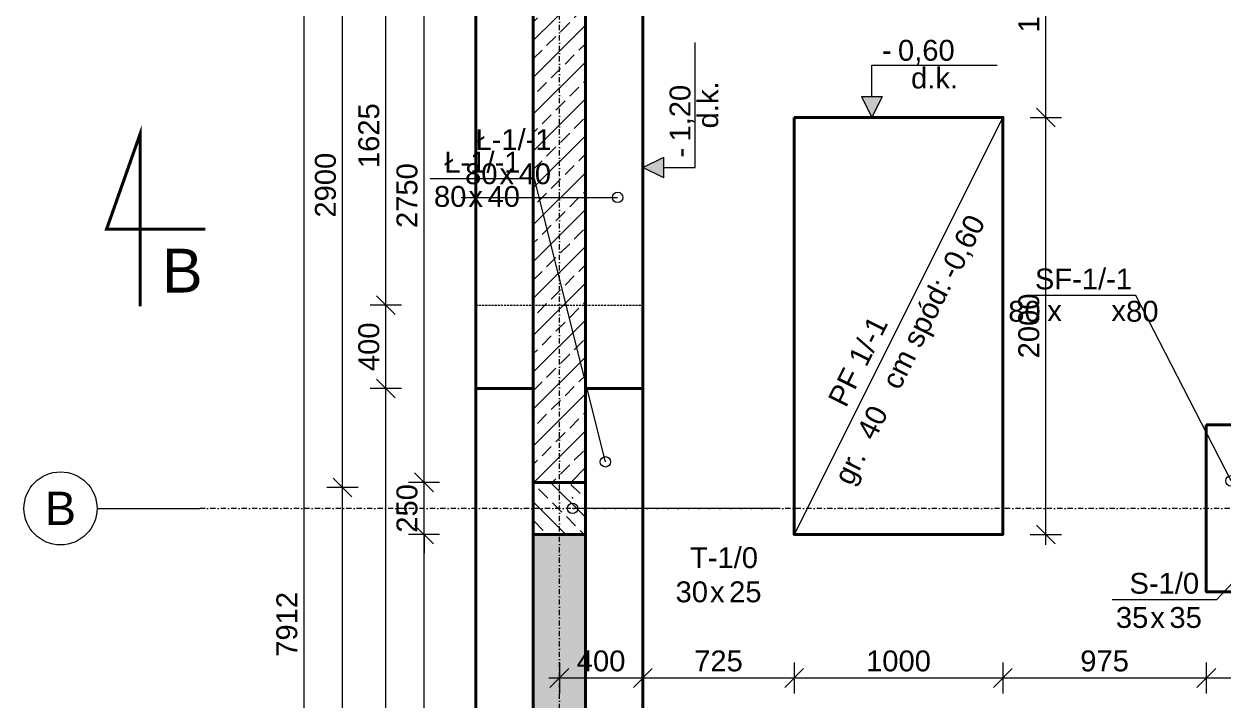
# Model space of a CAD drawing. Header units: millimetres. Extents: x 647 to 146539, y -131215 to 59.
# Drawn here: x 8442 to 14187, y -19360 to -16118 of the extents above; entities that cross this region are included whole.
import ezdxf
from ezdxf.enums import TextEntityAlignment as Align

# ---------------------------------------------------------------- set-up
doc = ezdxf.new("R2010")
doc.units = ezdxf.units.MM
doc.linetypes.add('DASHDOT', pattern=[1, 0.5, -0.25, 0, -0.25])
doc.linetypes.add('DASHED', pattern=[0.75, 0.5, -0.25])
doc.layers.get('Defpoints').update_dxf_attribs({"color": 2, "lineweight": 50})
for name, color, linetype, lineweight in [('G-Bloki', 221, 'Continuous', 5), ('G-Cienka', 4, 'Continuous', 9), ('G-Elementy konstrukcyjne', 1, 'Continuous', 40), ('G-Kreskowanie', 9, 'Continuous', 5), ('G-Opisy', 2, 'Continuous', 18), ('G-Osie', 6, 'DASHDOT', 9), ('G-Przerywana', 8, 'DASHED', 15), ('G-Wymiary', 4, 'Continuous', 9)]:
    doc.layers.add(name, color=color, linetype=linetype, lineweight=lineweight)
doc.styles.add('Arial-GG', font='arial.ttf')
doc.dimstyles.new('e-cad_1_50_[mm]', dxfattribs={"dimscale": 50, "dimtxt": 2, "dimasz": 1.8, "dimexe": 1.5, "dimexo": 0, "dimgap": 0.6, "dimtad": 1, "dimdec": 1, "dimrnd": 1, "dimtxsty": 'Arial-GG', "dimblk": 'OBLIQUE', "dimcen": 0, "dimdle": 1, "dimclrd": 4, "dimclre": 4, "dimclrt": 7, "dimadec": 1, "dimazin": 0, "dimtfac": 1, "dimtdec": 1, "dimtix": 1, "dimtmove": 0, "dimatfit": 2, "dimfxl": 1.5, "dimfxlon": 1, "dimlwd": -1, "dimlwe": -1, "dimarcsym": 0})
doc.dimstyles.new('W-1 do 50-GG mm', dxfattribs={"dimscale": 50, "dimtxt": 2, "dimasz": 1.8, "dimexe": 1.5, "dimexo": 0, "dimgap": 0.6, "dimtad": 1, "dimdec": 1, "dimrnd": 1, "dimtxsty": 'Arial-GG', "dimblk": 'OBLIQUE', "dimcen": 0, "dimdle": 1, "dimclrd": 4, "dimclre": 4, "dimclrt": 7, "dimadec": 1, "dimazin": 0, "dimtfac": 1, "dimtdec": 1, "dimtix": 1, "dimtmove": 0, "dimatfit": 2, "dimfxl": 1.5, "dimfxlon": 1, "dimlwd": -1, "dimlwe": -1, "dimarcsym": 0})
pattern_1 = [(45, (-1501731.66, 747011.36), (-88.388348, 88.388348), []), (45, (-1501643.27, 747011.36), (-88.388348, 88.388348), [62.5, -31.25])]
pattern_2 = [(135, (125, 125), (-88.39, -88.39), []), (135, (125, 213.39), (-88.39, -88.39), [62.5, -31.25])]

# ---------------------------------------------------------------- blocks, each defined once
blk = doc.blocks.new('*U128')
at = {"layer": 'G-Cienka', "ltscale": 0.8}
blk.add_lwpolyline([(-490.2, 0), (0, 0)], dxfattribs=at)
blk.add_circle((-665.2, 0), 175, dxfattribs=at)
at = {"layer": 'G-Opisy', "ltscale": 0.8, "style": 'Arial-GG'}
blk.add_attdef('OS', text='', height=160, dxfattribs=at).set_placement((-665.2, 0), align=Align.MIDDLE_CENTER)
blk = doc.blocks.new('*U132')
at = {"layer": 'G-Opisy'}
blk.add_hatch(color=256, dxfattribs=at).paths.add_polyline_path([(100, -50), (0, 0), (100, 50), (100, 0)])
for p, q in [((250, 0), (250, 600)), ((0, -100), (0, 100)), ((100, -50), (100, 50))]:
    blk.add_line(p, q, dxfattribs=at)
at = {"layer": 'G-Opisy', "ltscale": 0.04}
for points in [[(100, -50), (0, 0), (100, 50)], [(100, 0), (200, 0), (250, 0)]]:
    blk.add_lwpolyline(points, dxfattribs=at)
at = {"layer": 'G-Opisy', "ltscale": 2, "style": 'Arial-GG'}
for tag, p in [('RZEDNA', (178.2, 124.7)), ('ZNAK', (178.2, 48.1))]:
    blk.add_attdef(tag, text='', height=100, rotation=90, dxfattribs=at).set_placement(p, align=Align.MIDDLE_LEFT)
blk.add_attdef('POLOZENIE', text='', height=100, rotation=90, dxfattribs=at).set_placement((311.1, 300), align=Align.MIDDLE_CENTER)
blk = doc.blocks.new('*U136')
at = {"layer": 'G-Opisy'}
blk.add_hatch(color=256, dxfattribs=at).paths.add_polyline_path([(-50, 100), (0, 0), (50, 100), (0, 100)])
for p, q in [((0, 250), (600, 250)), ((-50, 100), (50, 100)), ((-100, 0), (100, 0))]:
    blk.add_line(p, q, dxfattribs=at)
at = {"layer": 'G-Opisy', "ltscale": 0.04}
for points in [[(0, 100), (0, 200), (0, 250)], [(-50, 100), (0, 0), (50, 100)]]:
    blk.add_lwpolyline(points, dxfattribs=at)
at = {"layer": 'G-Opisy', "ltscale": 2, "style": 'Arial-GG'}
for tag, p in [('ZNAK', (48.1, 321.8)), ('RZEDNA', (124.7, 321.8))]:
    blk.add_attdef(tag, text='', height=100, dxfattribs=at).set_placement(p, align=Align.MIDDLE_LEFT)
blk.add_attdef('POLOZENIE', text='', height=100, dxfattribs=at).set_placement((300, 188.9), align=Align.MIDDLE_CENTER)
blk = doc.blocks.new('*D251')
at = {"layer": 'Defpoints', "color": 0, "ltscale": 2, "transparency": 16777216}
blk.add_point((-281.6, 132), dxfattribs=at)
blk.add_point((-281.6, 132), dxfattribs=at)
blk.add_point((-281.6, 132), dxfattribs=at)
at = {"layer": 'G-Opisy', "color": 4, "ltscale": 2, "transparency": 16777216}
for p, q in [((-738.5, 1020.2), (-1238.5, 1020.2)), ((-281.6, 132), (-738.5, 1020.2))]:
    blk.add_line(p, q, dxfattribs=at)
blk = doc.blocks.new('_None')
blk = doc.blocks.new('*U220')
at = {"layer": 'G-Cienka'}
blk.add_line((2236.1, 0), (0, 0), dxfattribs=at)
at = {"layer": 'G-Opisy', "insert": (867.6, -25.4), "char_height": 100, "width": 5302.625, "attachment_point": 5, "style": 'Arial-GG'}
blk.add_mtext('\\Pgr.         cm spód:', dxfattribs=at)
at = {"layer": 'G-Opisy', "ltscale": 2, "style": 'Arial-GG'}
for tag, p in [('NAZWA', (879.8, 48.5)), ('GR', (647.9, -144.4))]:
    blk.add_attdef(tag, text='', height=100, dxfattribs=at).set_placement(p, align=Align.CENTER)
at = {"layer": 'G-Opisy', "style": 'Arial-GG'}
blk.add_attdef('SPOD', (1433.9, -151.5), '', height=100, dxfattribs=at)
blk = doc.blocks.new('*D240')
at = {"layer": 'Defpoints', "color": 0, "ltscale": 2, "transparency": 16777216}
blk.add_point((188.2, 125), dxfattribs=at)
blk.add_point((188.2, 125), dxfattribs=at)
blk.add_point((188.2, 125), dxfattribs=at)
at = {"layer": 'G-Opisy', "color": 4, "ltscale": 2, "transparency": 16777216}
for p, q in [((188.2, 125), (-176.4, -264.1)), ((-176.4, -264.1), (-676.4, -264.1))]:
    blk.add_line(p, q, dxfattribs=at)
blk = doc.blocks.new('_Oblique')
at = {"color": 0, "linetype": 'ByBlock', "lineweight": -2}
blk.add_line((-0.5, -0.5), (0.5, 0.5), dxfattribs=at)
blk = doc.blocks.new('*D333')
at = {"layer": 'Defpoints', "color": 0, "ltscale": 2, "transparency": 16777216}
for p in [(10359, -18566.4), (10882.5, -18566.4), (10607.5, -22953.7)]:
    blk.add_point(p, dxfattribs=at)
at = {"layer": 'G-Wymiary', "color": 4, "ltscale": 2, "transparency": 16777216}
for p, q in [((10359, -23003.7), (10359, -18516.4)), ((10434, -18566.4), (10284, -18566.4)), ((10434, -22953.7), (10284, -22953.7))]:
    blk.add_line(p, q, dxfattribs=at)
at = {"layer": 'G-Wymiary', "color": 4, "ltscale": 2, "transparency": 16777216, "xscale": 90, "yscale": 90, "zscale": 90}
for p, rotation in [((10359, -18566.4), 90), ((10359, -22953.7), 270)]:
    blk.add_blockref('_Oblique', p, dxfattribs=dict(at, rotation=rotation))
at = {"layer": 'G-Wymiary', "color": 7, "ltscale": 2, "transparency": 16777216, "insert": (10277.9, -20760), "char_height": 100, "attachment_point": 5, "rotation": 90, "style": 'Arial-GG'}
blk.add_mtext('4387', dxfattribs=at)
blk = doc.blocks.new('*D336')
at = {"layer": 'Defpoints', "color": 0, "ltscale": 2, "transparency": 16777216}
for p in [(10175.9, -17866.4), (10745, -17866.4), (10607.5, -22953.7)]:
    blk.add_point(p, dxfattribs=at)
at = {"layer": 'G-Wymiary', "color": 4, "ltscale": 2, "transparency": 16777216}
for p, q in [((10250.9, -17866.4), (10100.9, -17866.4)), ((10175.9, -23003.7), (10175.9, -17816.4)), ((10250.9, -22953.7), (10100.9, -22953.7))]:
    blk.add_line(p, q, dxfattribs=at)
at = {"layer": 'G-Wymiary', "color": 4, "ltscale": 2, "transparency": 16777216, "xscale": 90, "yscale": 90, "zscale": 90}
for p, rotation in [((10175.9, -17866.4), 90), ((10175.9, -22953.7), 270)]:
    blk.add_blockref('_Oblique', p, dxfattribs=dict(at, rotation=rotation))
at = {"layer": 'G-Wymiary', "color": 7, "ltscale": 2, "transparency": 16777216, "insert": (10094.9, -20410), "char_height": 100, "attachment_point": 5, "rotation": 90, "style": 'Arial-GG'}
blk.add_mtext('5087', dxfattribs=at)
blk = doc.blocks.new('*D337')
at = {"layer": 'Defpoints', "color": 0, "ltscale": 2, "transparency": 16777216}
for p in [(10175.9, -17466.4), (10607.5, -17466.4), (10745, -17866.4)]:
    blk.add_point(p, dxfattribs=at)
at = {"layer": 'G-Wymiary', "color": 4, "ltscale": 2, "transparency": 16777216}
for p, q in [((10175.9, -17916.4), (10175.9, -17416.4)), ((10250.9, -17466.4), (10100.9, -17466.4)), ((10250.9, -17866.4), (10100.9, -17866.4))]:
    blk.add_line(p, q, dxfattribs=at)
at = {"layer": 'G-Wymiary', "color": 4, "ltscale": 2, "transparency": 16777216, "xscale": 90, "yscale": 90, "zscale": 90}
for p, rotation in [((10175.9, -17466.4), 90), ((10175.9, -17866.4), 270)]:
    blk.add_blockref('_Oblique', p, dxfattribs=dict(at, rotation=rotation))
at = {"layer": 'G-Wymiary', "color": 7, "ltscale": 2, "transparency": 16777216, "insert": (10094.9, -17666.4), "char_height": 100, "attachment_point": 5, "rotation": 90, "style": 'Arial-GG'}
blk.add_mtext('400', dxfattribs=at)
blk = doc.blocks.new('*D338')
at = {"layer": 'Defpoints', "color": 0, "ltscale": 2, "transparency": 16777216}
for p in [(10175.9, -15841.4), (11407.5, -15841.4), (10607.5, -17466.4)]:
    blk.add_point(p, dxfattribs=at)
at = {"layer": 'G-Wymiary', "color": 4, "ltscale": 2, "transparency": 16777216}
for p, q in [((10175.9, -17516.4), (10175.9, -15791.4)), ((10250.9, -15841.4), (10100.9, -15841.4)), ((10250.9, -17466.4), (10100.9, -17466.4))]:
    blk.add_line(p, q, dxfattribs=at)
at = {"layer": 'G-Wymiary', "color": 4, "ltscale": 2, "transparency": 16777216, "xscale": 90, "yscale": 90, "zscale": 90}
for p, rotation in [((10175.9, -15841.4), 90), ((10175.9, -17466.4), 270)]:
    blk.add_blockref('_Oblique', p, dxfattribs=dict(at, rotation=rotation))
at = {"layer": 'G-Wymiary', "color": 7, "ltscale": 2, "transparency": 16777216, "insert": (10094.9, -16653.9), "char_height": 100, "attachment_point": 5, "rotation": 90, "style": 'Arial-GG'}
blk.add_mtext('1625', dxfattribs=at)
blk = doc.blocks.new('*D341')
at = {"layer": 'Defpoints', "color": 0, "ltscale": 2, "transparency": 16777216}
for p in [(9968.1, -18341.4), (11010.3, -18341.4), (11007.5, -22441.4)]:
    blk.add_point(p, dxfattribs=at)
at = {"layer": 'G-Wymiary', "color": 4, "ltscale": 2, "transparency": 16777216}
for p, q in [((9968.1, -22491.4), (9968.1, -18291.4)), ((10043.1, -18341.4), (9893.1, -18341.4)), ((10043.1, -22441.4), (9893.1, -22441.4))]:
    blk.add_line(p, q, dxfattribs=at)
at = {"layer": 'G-Wymiary', "color": 4, "ltscale": 2, "transparency": 16777216, "xscale": 90, "yscale": 90, "zscale": 90}
for p, rotation in [((9968.1, -18341.4), 90), ((9968.1, -22441.4), 270)]:
    blk.add_blockref('_Oblique', p, dxfattribs=dict(at, rotation=rotation))
at = {"layer": 'G-Wymiary', "color": 7, "ltscale": 2, "transparency": 16777216, "insert": (9887.1, -20391.4), "char_height": 100, "attachment_point": 5, "rotation": 90, "style": 'Arial-GG'}
blk.add_mtext('4100', dxfattribs=at)
blk = doc.blocks.new('*D342')
at = {"layer": 'Defpoints', "color": 0, "ltscale": 2, "transparency": 16777216}
for p in [(9968.1, -15441.4), (11038.8, -15441.4), (11010.3, -18341.4)]:
    blk.add_point(p, dxfattribs=at)
at = {"layer": 'G-Wymiary', "color": 4, "ltscale": 2, "transparency": 16777216}
for p, q in [((9968.1, -18391.4), (9968.1, -15391.4)), ((10043.1, -15441.4), (9893.1, -15441.4)), ((10043.1, -18341.4), (9893.1, -18341.4))]:
    blk.add_line(p, q, dxfattribs=at)
at = {"layer": 'G-Wymiary', "color": 4, "ltscale": 2, "transparency": 16777216, "xscale": 90, "yscale": 90, "zscale": 90}
for p, rotation in [((9968.1, -15441.4), 90), ((9968.1, -18341.4), 270)]:
    blk.add_blockref('_Oblique', p, dxfattribs=dict(at, rotation=rotation))
at = {"layer": 'G-Wymiary', "color": 7, "ltscale": 2, "transparency": 16777216, "insert": (9887.1, -16891.4), "char_height": 100, "attachment_point": 5, "rotation": 90, "style": 'Arial-GG'}
blk.add_mtext('2900', dxfattribs=at)
blk = doc.blocks.new('*D344')
at = {"layer": 'Defpoints', "color": 0, "ltscale": 2, "transparency": 16777216}
for p in [(10607.5, -15041.4), (9783.4, -22953.7), (10607.5, -22953.7)]:
    blk.add_point(p, dxfattribs=at)
at = {"layer": 'G-Wymiary', "color": 4, "ltscale": 2, "transparency": 16777216}
for p, q in [((9783.4, -14991.4), (9783.4, -23003.7)), ((9858.4, -15041.4), (9708.4, -15041.4)), ((9858.4, -22953.7), (9708.4, -22953.7))]:
    blk.add_line(p, q, dxfattribs=at)
at = {"layer": 'G-Wymiary', "color": 4, "ltscale": 2, "transparency": 16777216, "xscale": 90, "yscale": 90, "zscale": 90}
for p, rotation in [((9783.4, -15041.4), 90), ((9783.4, -22953.7), 270)]:
    blk.add_blockref('_Oblique', p, dxfattribs=dict(at, rotation=rotation))
at = {"layer": 'G-Wymiary', "color": 7, "ltscale": 2, "transparency": 16777216, "insert": (9702.3, -18997.5), "char_height": 100, "attachment_point": 5, "rotation": 90, "style": 'Arial-GG'}
blk.add_mtext('7912', dxfattribs=at)
blk = doc.blocks.new('*D345')
at = {"layer": 'Defpoints', "color": 0, "ltscale": 2, "transparency": 16777216}
for p in [(11007.5, -13716.4), (20732.5, -20010.1), (10720.7, -22676.6), (9282.5, -22872.6), (11007.5, -24313.8)]:
    blk.add_point(p, dxfattribs=at)
at = {"layer": 'G-Wymiary', "color": 4, "ltscale": 2, "transparency": 16777216}
blk.add_arc((11007.5, -22441.4), 370.9, 194.03624, 270, dxfattribs=at)
at = {"layer": 'G-Wymiary', "color": 4, "ltscale": 2, "transparency": 16777216, "xscale": 90, "yscale": 90, "zscale": 90, "rotation": 104.0362434679264}
blk.add_blockref('_Oblique', (10647.7, -22531.3), dxfattribs=at)
at = {"layer": 'G-Wymiary', "color": 4, "ltscale": 2, "transparency": 16777216, "xscale": 90, "yscale": 90, "zscale": 90}
blk.add_blockref('_Oblique', (11007.5, -22812.2), dxfattribs=at)
at = {"layer": 'G-Wymiary', "color": 7, "ltscale": 2, "transparency": 16777216, "insert": (10834.7, -22662.7), "char_height": 100, "attachment_point": 5, "rotation": 322.01812, "style": 'Arial-GG'}
blk.add_mtext('76,0°', dxfattribs=at)
blk = doc.blocks.new('*D364')
at = {"layer": 'Defpoints', "color": 0, "ltscale": 2, "transparency": 16777216}
for p in [(19132.5, -18566.4), (19658.5, -18566.4), (10607.5, -22953.7)]:
    blk.add_point(p, dxfattribs=at)
at = {"layer": 'G-Wymiary', "color": 4, "ltscale": 2, "transparency": 16777216}
for p, q in [((19658.5, -23003.7), (19658.5, -18516.4)), ((19583.5, -18566.4), (19733.5, -18566.4)), ((19583.5, -22953.7), (19733.5, -22953.7))]:
    blk.add_line(p, q, dxfattribs=at)
at = {"layer": 'G-Wymiary', "color": 4, "ltscale": 2, "transparency": 16777216, "xscale": 90, "yscale": 90, "zscale": 90}
for p, rotation in [((19658.5, -18566.4), 90), ((19658.5, -22953.7), 270)]:
    blk.add_blockref('_Oblique', p, dxfattribs=dict(at, rotation=rotation))
at = {"layer": 'G-Wymiary', "color": 7, "ltscale": 2, "transparency": 16777216, "insert": (19577.4, -20760), "char_height": 100, "attachment_point": 5, "rotation": 90, "style": 'Arial-GG'}
blk.add_mtext('4387', dxfattribs=at)
blk = doc.blocks.new('*D379')
at = {"layer": 'Defpoints', "color": 0, "ltscale": 2, "transparency": 16777216}
for p in [(17007.5, -13716.4), (20732.5, -20010.1), (17423.5, -21542.6), (9282.5, -22872.6), (17007.5, -24313.8)]:
    blk.add_point(p, dxfattribs=at)
at = {"layer": 'G-Wymiary', "color": 4, "ltscale": 2, "transparency": 16777216}
blk.add_arc((17007.5, -20941.4), 731.1, 270, 14.03624, dxfattribs=at)
at = {"layer": 'G-Wymiary', "color": 4, "ltscale": 2, "transparency": 16777216, "xscale": 90, "yscale": 90, "zscale": 90}
for p, rotation in [((17716.8, -20764.1), 104.0362434679264), ((17007.5, -21672.5), 180)]:
    blk.add_blockref('_Oblique', p, dxfattribs=dict(at, rotation=rotation))
at = {"layer": 'G-Wymiary', "color": 7, "ltscale": 2, "transparency": 16777216, "insert": (17512.8, -21335.9), "char_height": 100, "attachment_point": 5, "rotation": 52.01812, "style": 'Arial-GG'}
blk.add_mtext('104,0°', dxfattribs=at)
blk = doc.blocks.new('*D380')
at = {"layer": 'Defpoints', "color": 0, "ltscale": 2, "transparency": 16777216}
for p in [(11007.5, -18862.4), (11407.5, -18997.5), (11407.5, -19254.6)]:
    blk.add_point(p, dxfattribs=at)
at = {"layer": 'G-Wymiary', "color": 4, "ltscale": 2, "transparency": 16777216}
for p, q in [((11007.5, -19179.6), (11007.5, -19329.6)), ((11407.5, -19179.6), (11407.5, -19329.6)), ((10957.5, -19254.6), (11457.5, -19254.6))]:
    blk.add_line(p, q, dxfattribs=at)
at = {"layer": 'G-Wymiary', "color": 4, "ltscale": 2, "transparency": 16777216, "xscale": 90, "yscale": 90, "zscale": 90, "rotation": 180}
blk.add_blockref('_Oblique', (11007.5, -19254.6), dxfattribs=at)
at = {"layer": 'G-Wymiary', "color": 4, "ltscale": 2, "transparency": 16777216, "xscale": 90, "yscale": 90, "zscale": 90}
blk.add_blockref('_Oblique', (11407.5, -19254.6), dxfattribs=at)
at = {"layer": 'G-Wymiary', "color": 7, "ltscale": 2, "transparency": 16777216, "insert": (11207.5, -19173.5), "char_height": 100, "attachment_point": 5, "style": 'Arial-GG'}
blk.add_mtext('400', dxfattribs=at)
blk = doc.blocks.new('*D381')
at = {"layer": 'Defpoints', "color": 0, "ltscale": 2, "transparency": 16777216}
for p in [(12132.5, -18566.4), (11407.5, -18997.5), (12132.5, -19254.6)]:
    blk.add_point(p, dxfattribs=at)
at = {"layer": 'G-Wymiary', "color": 4, "ltscale": 2, "transparency": 16777216}
for p, q in [((11407.5, -19179.6), (11407.5, -19329.6)), ((12132.5, -19179.6), (12132.5, -19329.6)), ((11357.5, -19254.6), (12182.5, -19254.6))]:
    blk.add_line(p, q, dxfattribs=at)
at = {"layer": 'G-Wymiary', "color": 4, "ltscale": 2, "transparency": 16777216, "xscale": 90, "yscale": 90, "zscale": 90, "rotation": 180}
blk.add_blockref('_Oblique', (11407.5, -19254.6), dxfattribs=at)
at = {"layer": 'G-Wymiary', "color": 4, "ltscale": 2, "transparency": 16777216, "xscale": 90, "yscale": 90, "zscale": 90}
blk.add_blockref('_Oblique', (12132.5, -19254.6), dxfattribs=at)
at = {"layer": 'G-Wymiary', "color": 7, "ltscale": 2, "transparency": 16777216, "insert": (11770, -19173.5), "char_height": 100, "attachment_point": 5, "style": 'Arial-GG'}
blk.add_mtext('725', dxfattribs=at)
blk = doc.blocks.new('*D382')
at = {"layer": 'Defpoints', "color": 0, "ltscale": 2, "transparency": 16777216}
for p in [(12132.5, -18566.4), (13132.5, -18566.4), (13132.5, -19254.6)]:
    blk.add_point(p, dxfattribs=at)
at = {"layer": 'G-Wymiary', "color": 4, "ltscale": 2, "transparency": 16777216}
for p, q in [((12132.5, -19179.6), (12132.5, -19329.6)), ((13132.5, -19179.6), (13132.5, -19329.6)), ((12082.5, -19254.6), (13182.5, -19254.6))]:
    blk.add_line(p, q, dxfattribs=at)
at = {"layer": 'G-Wymiary', "color": 4, "ltscale": 2, "transparency": 16777216, "xscale": 90, "yscale": 90, "zscale": 90, "rotation": 180}
blk.add_blockref('_Oblique', (12132.5, -19254.6), dxfattribs=at)
at = {"layer": 'G-Wymiary', "color": 4, "ltscale": 2, "transparency": 16777216, "xscale": 90, "yscale": 90, "zscale": 90}
blk.add_blockref('_Oblique', (13132.5, -19254.6), dxfattribs=at)
at = {"layer": 'G-Wymiary', "color": 7, "ltscale": 2, "transparency": 16777216, "insert": (12632.5, -19173.5), "char_height": 100, "attachment_point": 5, "style": 'Arial-GG'}
blk.add_mtext('1000', dxfattribs=at)
blk = doc.blocks.new('*D383')
at = {"layer": 'Defpoints', "color": 0, "ltscale": 2, "transparency": 16777216}
for p in [(13132.5, -18566.4), (14107.5, -18841.4), (14107.5, -19254.6)]:
    blk.add_point(p, dxfattribs=at)
at = {"layer": 'G-Wymiary', "color": 4, "ltscale": 2, "transparency": 16777216}
for p, q in [((13132.5, -19179.6), (13132.5, -19329.6)), ((14107.5, -19179.6), (14107.5, -19329.6)), ((13082.5, -19254.6), (14157.5, -19254.6))]:
    blk.add_line(p, q, dxfattribs=at)
at = {"layer": 'G-Wymiary', "color": 4, "ltscale": 2, "transparency": 16777216, "xscale": 90, "yscale": 90, "zscale": 90, "rotation": 180}
blk.add_blockref('_Oblique', (13132.5, -19254.6), dxfattribs=at)
at = {"layer": 'G-Wymiary', "color": 4, "ltscale": 2, "transparency": 16777216, "xscale": 90, "yscale": 90, "zscale": 90}
blk.add_blockref('_Oblique', (14107.5, -19254.6), dxfattribs=at)
at = {"layer": 'G-Wymiary', "color": 7, "ltscale": 2, "transparency": 16777216, "insert": (13620, -19173.5), "char_height": 100, "attachment_point": 5, "style": 'Arial-GG'}
blk.add_mtext('975', dxfattribs=at)
blk = doc.blocks.new('*D384')
at = {"layer": 'Defpoints', "color": 0, "ltscale": 2, "transparency": 16777216}
for p in [(14107.5, -18841.4), (14907.5, -18841.4), (14907.5, -19254.6)]:
    blk.add_point(p, dxfattribs=at)
at = {"layer": 'G-Wymiary', "color": 4, "ltscale": 2, "transparency": 16777216}
for p, q in [((14107.5, -19179.6), (14107.5, -19329.6)), ((14907.5, -19179.6), (14907.5, -19329.6)), ((14057.5, -19254.6), (14957.5, -19254.6))]:
    blk.add_line(p, q, dxfattribs=at)
at = {"layer": 'G-Wymiary', "color": 4, "ltscale": 2, "transparency": 16777216, "xscale": 90, "yscale": 90, "zscale": 90, "rotation": 180}
blk.add_blockref('_Oblique', (14107.5, -19254.6), dxfattribs=at)
at = {"layer": 'G-Wymiary', "color": 4, "ltscale": 2, "transparency": 16777216, "xscale": 90, "yscale": 90, "zscale": 90}
blk.add_blockref('_Oblique', (14907.5, -19254.6), dxfattribs=at)
at = {"layer": 'G-Wymiary', "color": 7, "ltscale": 2, "transparency": 16777216, "insert": (14507.5, -19173.5), "char_height": 100, "attachment_point": 5, "style": 'Arial-GG'}
blk.add_mtext('800', dxfattribs=at)
blk = doc.blocks.new('*D387')
at = {"layer": 'Defpoints', "color": 0, "ltscale": 2, "transparency": 16777216}
for p in [(13132.5, -16566.4), (13338.5, -16566.4), (13132.5, -18566.4)]:
    blk.add_point(p, dxfattribs=at)
at = {"layer": 'G-Wymiary', "color": 4, "ltscale": 2, "transparency": 16777216}
for p, q in [((13338.5, -18616.4), (13338.5, -16516.4)), ((13263.5, -16566.4), (13413.5, -16566.4)), ((13263.5, -18566.4), (13413.5, -18566.4))]:
    blk.add_line(p, q, dxfattribs=at)
at = {"layer": 'G-Wymiary', "color": 4, "ltscale": 2, "transparency": 16777216, "xscale": 90, "yscale": 90, "zscale": 90}
for p, rotation in [((13338.5, -16566.4), 90), ((13338.5, -18566.4), 270)]:
    blk.add_blockref('_Oblique', p, dxfattribs=dict(at, rotation=rotation))
at = {"layer": 'G-Wymiary', "color": 7, "ltscale": 2, "transparency": 16777216, "insert": (13257.4, -17566.4), "char_height": 100, "attachment_point": 5, "rotation": 90, "style": 'Arial-GG'}
blk.add_mtext('2000', dxfattribs=at)
blk = doc.blocks.new('*D388')
at = {"layer": 'Defpoints', "color": 0, "ltscale": 2, "transparency": 16777216}
for p in [(13116.2, -15441.4), (13338.5, -15441.4), (13132.5, -16566.4)]:
    blk.add_point(p, dxfattribs=at)
at = {"layer": 'G-Wymiary', "color": 4, "ltscale": 2, "transparency": 16777216}
for p, q in [((13338.5, -16616.4), (13338.5, -15391.4)), ((13263.5, -15441.4), (13413.5, -15441.4)), ((13263.5, -16566.4), (13413.5, -16566.4))]:
    blk.add_line(p, q, dxfattribs=at)
at = {"layer": 'G-Wymiary', "color": 4, "ltscale": 2, "transparency": 16777216, "xscale": 90, "yscale": 90, "zscale": 90}
for p, rotation in [((13338.5, -15441.4), 90), ((13338.5, -16566.4), 270)]:
    blk.add_blockref('_Oblique', p, dxfattribs=dict(at, rotation=rotation))
at = {"layer": 'G-Wymiary', "color": 7, "ltscale": 2, "transparency": 16777216, "insert": (13257.4, -16003.9), "char_height": 100, "attachment_point": 5, "rotation": 90, "style": 'Arial-GG'}
blk.add_mtext('1125', dxfattribs=at)
blk = doc.blocks.new('*D263')
at = {"layer": 'Defpoints', "color": 0, "ltscale": 2, "transparency": 16777216}
blk.add_point((-93.2, 106.8), dxfattribs=at)
blk.add_point((-93.2, 106.8), dxfattribs=at)
blk.add_point((-93.2, 106.8), dxfattribs=at)
at = {"layer": 'G-Opisy', "color": 4, "ltscale": 2, "transparency": 16777216}
for p, q in [((-432.6, 1463.6), (-932.6, 1463.6)), ((-93.2, 106.8), (-432.6, 1463.6))]:
    blk.add_line(p, q, dxfattribs=at)
blk = doc.blocks.new('*D261')
at = {"layer": 'Defpoints', "color": 0, "ltscale": 2, "transparency": 16777216}
blk.add_point((-93.2, 106.8), dxfattribs=at)
blk.add_point((-93.2, 106.8), dxfattribs=at)
blk.add_point((-93.2, 106.8), dxfattribs=at)
at = {"layer": 'G-Opisy', "color": 4, "ltscale": 2, "transparency": 16777216}
blk.add_line((-842.2, 106.8), (-93.2, 106.8), dxfattribs=at)
blk = doc.blocks.new('*D244')
at = {"layer": 'Defpoints', "color": 0, "ltscale": 2, "transparency": 16777216}
blk.add_point((188.2, 125), dxfattribs=at)
blk.add_point((188.2, 125), dxfattribs=at)
blk.add_point((188.2, 125), dxfattribs=at)
at = {"layer": 'G-Opisy', "color": 4, "ltscale": 2, "transparency": 16777216}
blk.add_line((1163.9, 125), (188.2, 125), dxfattribs=at)
blk = doc.blocks.new('*U18')
at = {"layer": 'G-Opisy', "const_width": 15}
blk.add_lwpolyline([(0, -369.1), (0, 456.7), (-160.8, 0), (313, 0)], dxfattribs=at)
at = {"layer": 'G-Opisy', "style": 'Arial-GG'}
blk.add_attdef('OZNACZENIE_PRZEKROJU', text='', height=210, dxfattribs=at).set_placement((201.9, -198.3, -15), align=Align.MIDDLE_CENTER)
blk = doc.blocks.new('*D404')
at = {"layer": 'Defpoints', "color": 0, "ltscale": 2, "transparency": 16777216}
for p in [(10359, -18316.4), (10882.5, -18316.4), (10882.5, -18566.4)]:
    blk.add_point(p, dxfattribs=at)
at = {"layer": 'G-Wymiary', "color": 4, "ltscale": 2, "transparency": 16777216}
for p, q in [((10359, -18316.4), (10359, -18226.4)), ((10434, -18316.4), (10284, -18316.4)), ((10359, -18566.4), (10359, -18316.4)), ((10434, -18566.4), (10284, -18566.4)), ((10359, -18566.4), (10359, -18656.4))]:
    blk.add_line(p, q, dxfattribs=at)
at = {"layer": 'G-Wymiary', "color": 4, "ltscale": 2, "transparency": 16777216, "xscale": 90, "yscale": 90, "zscale": 90}
for p, rotation in [((10359, -18316.4), 270), ((10359, -18566.4), 90)]:
    blk.add_blockref('_Oblique', p, dxfattribs=dict(at, rotation=rotation))
at = {"layer": 'G-Wymiary', "color": 7, "ltscale": 2, "transparency": 16777216, "insert": (10277.9, -18441.4), "char_height": 100, "attachment_point": 5, "rotation": 90, "style": 'Arial-GG'}
blk.add_mtext('250', dxfattribs=at)
blk = doc.blocks.new('*D405')
at = {"layer": 'Defpoints', "color": 0, "ltscale": 2, "transparency": 16777216}
for p in [(10359, -15566.4), (11132.5, -15566.4), (10882.5, -18316.4)]:
    blk.add_point(p, dxfattribs=at)
at = {"layer": 'G-Wymiary', "color": 4, "ltscale": 2, "transparency": 16777216}
for p, q in [((10434, -15566.4), (10284, -15566.4)), ((10359, -18366.4), (10359, -15516.4)), ((10434, -18316.4), (10284, -18316.4))]:
    blk.add_line(p, q, dxfattribs=at)
at = {"layer": 'G-Wymiary', "color": 4, "ltscale": 2, "transparency": 16777216, "xscale": 90, "yscale": 90, "zscale": 90}
for p, rotation in [((10359, -15566.4), 90), ((10359, -18316.4), 270)]:
    blk.add_blockref('_Oblique', p, dxfattribs=dict(at, rotation=rotation))
at = {"layer": 'G-Wymiary', "color": 7, "ltscale": 2, "transparency": 16777216, "insert": (10277.9, -16941.4), "char_height": 100, "attachment_point": 5, "rotation": 90, "style": 'Arial-GG'}
blk.add_mtext('2750', dxfattribs=at)
blk = doc.blocks.new('*U250')
at = {"layer": 'G-Cienka', "ltscale": 0.8}
blk.add_circle((-281.65, 132.03), 25, dxfattribs=at)
at = {"layer": 'G-Elementy konstrukcyjne', "ltscale": 0.8}
blk.add_lwpolyline([(-400, 400), (400, 400), (400, -400), (-400, -400)], close=True, dxfattribs=at)
at = {"layer": 'G-Opisy', "ltscale": 0.8, "char_height": 100, "width": 72.6945, "attachment_point": 1, "style": 'Arial-GG'}
for insert in [(-1162.09, 998.22), (-854.82, 998.22)]:
    blk.add_mtext('x', dxfattribs=dict(at, insert=insert))
at = {"layer": 'G-Opisy', "ltscale": 0.8, "style": 'Arial-GG'}
blk.add_attdef('NAZWA', text='', height=100, dxfattribs=at).set_placement((-988.5, 1020.22), align=Align.BOTTOM_CENTER)
blk.add_attdef('SZE', text='', height=100, dxfattribs=at).set_placement((-1193.59, 865.39), align=Align.BOTTOM_RIGHT)
at = {"layer": 'G-Opisy', "ltscale": 2, "style": 'Arial-GG'}
blk.add_attdef('DL', (-1054.84, 898.22), '', height=100, dxfattribs=at)
at = {"layer": 'G-Opisy', "ltscale": 0.8, "style": 'Arial-GG'}
blk.add_attdef('WYS', text='', height=100, dxfattribs=at).set_placement((-784.42, 865.39), align=Align.BOTTOM_LEFT)
at = {"layer": 'G-Opisy', "ltscale": 2}
dim = blk.add_linear_dim(base=(-281.65, 132.03), p1=(-281.65, 132.03), p2=(-281.65, 132.03), text=' ', dimstyle='e-cad_1_50_[mm]', override={"dimscale": 50, "dimasz": 0, "dimgap": 5, "dimblk1": 'None', "dimblk2": 'None', "dimsah": 1, "dimdle": 6, "dimse1": 1, "dimse2": 1, "dimsd1": 1, "dimtmove": 1}, dxfattribs=at)
dim.commit()
dim.dimension.update_dxf_attribs({"geometry": '*D251', "text_midpoint": (-988.5, 1020.22), "dimtype": 128})
blk = doc.blocks.new('*U239')
at = {"layer": 'G-Kreskowanie', "ltscale": 2}
h = blk.add_hatch(dxfattribs=at)
h.set_pattern_fill('ANSI33', color=256, scale=500, angle=90)
h.set_pattern_definition(pattern_2)
h.paths.add_polyline_path([(0, 0), (350, 0), (350, 350), (0, 350)])
at = {"ltscale": 2}
blk.add_point((238.18, 226.21), dxfattribs=at)
at = {"layer": 'G-Cienka', "ltscale": 0.8}
blk.add_circle((188.18, 125), 25, dxfattribs=at)
at = {"layer": 'G-Elementy konstrukcyjne', "ltscale": 2}
blk.add_lwpolyline([(0, 0), (350, 0), (350, 350), (0, 350)], close=True, dxfattribs=at)
at = {"layer": 'G-Opisy', "ltscale": 0.8, "insert": (-458.36, -398.49), "char_height": 100, "width": 73.3551, "attachment_point": 8, "style": 'Arial-GG'}
blk.add_mtext('x', dxfattribs=at)
at = {"layer": 'G-Opisy', "ltscale": 0.8, "style": 'Arial-GG'}
blk.add_attdef('NAZWA', text='', height=100, dxfattribs=at).set_placement((-426.35, -264.09), align=Align.BOTTOM_CENTER)
blk.add_attdef('SZE', text='', height=100, dxfattribs=at).set_placement((-502.85, -428.09), align=Align.BOTTOM_RIGHT)
blk.add_attdef('WYS', text='', height=100, dxfattribs=at).set_placement((-401.77, -428.09), align=Align.BOTTOM_LEFT)
at = {"layer": 'G-Opisy', "ltscale": 2}
dim = blk.add_linear_dim(base=(188.18, 125), p1=(188.18, 125), p2=(188.18, 125), text=' ', dimstyle='e-cad_1_50_[mm]', override={"dimscale": 50, "dimasz": 0, "dimgap": 5, "dimblk1": 'None', "dimblk2": 'None', "dimsah": 1, "dimdle": 6, "dimse1": 1, "dimse2": 1, "dimsd1": 1, "dimtmove": 1}, dxfattribs=at)
dim.commit()
dim.dimension.update_dxf_attribs({"geometry": '*D240', "text_midpoint": (-426.35, -264.09), "dimtype": 128})
blk = doc.blocks.new('*U262')
at = {"layer": 'G-Cienka', "ltscale": 0.8}
blk.add_circle((-93.19, 106.78), 25, dxfattribs=at)
at = {"layer": 'G-Opisy', "ltscale": 0.8, "insert": (-714.64, 1329.2), "char_height": 100, "width": 73.3551, "attachment_point": 8, "style": 'Arial-GG'}
blk.add_mtext('x', dxfattribs=at)
at = {"layer": 'G-Opisy', "ltscale": 0.8, "style": 'Arial-GG'}
blk.add_attdef('NAZWA', text='', height=100, dxfattribs=at).set_placement((-682.63, 1463.61), align=Align.BOTTOM_CENTER)
blk.add_attdef('SZE', text='', height=100, dxfattribs=at).set_placement((-759.13, 1299.6), align=Align.BOTTOM_RIGHT)
blk.add_attdef('WYS', text='', height=100, dxfattribs=at).set_placement((-658.04, 1299.6), align=Align.BOTTOM_LEFT)
at = {"layer": 'G-Opisy', "ltscale": 2}
dim = blk.add_linear_dim(base=(-93.19, 106.78), p1=(-93.19, 106.78), p2=(-93.19, 106.78), text=' ', dimstyle='e-cad_1_50_[mm]', override={"dimscale": 50, "dimasz": 0, "dimgap": 5, "dimblk1": 'None', "dimblk2": 'None', "dimsah": 1, "dimdle": 6, "dimse1": 1, "dimse2": 1, "dimsd1": 1, "dimtmove": 1}, dxfattribs=at)
dim.commit()
dim.dimension.update_dxf_attribs({"geometry": '*D263', "text_midpoint": (-682.63, 1463.61), "dimtype": 128})
blk = doc.blocks.new('*U260')
at = {"layer": 'G-Cienka', "ltscale": 0.8}
blk.add_circle((-93.19, 106.78), 25, dxfattribs=at)
at = {"layer": 'G-Opisy', "ltscale": 0.8, "insert": (-624.24, 169.78), "char_height": 100, "width": 73.3551, "attachment_point": 8, "style": 'Arial-GG'}
blk.add_mtext('x', dxfattribs=at)
at = {"layer": 'G-Opisy', "ltscale": 0.8, "style": 'Arial-GG'}
blk.add_attdef('NAZWA', text='', height=100, dxfattribs=at).set_placement((-592.23, 304.18), align=Align.BOTTOM_CENTER)
blk.add_attdef('SZE', text='', height=100, dxfattribs=at).set_placement((-668.73, 140.18), align=Align.BOTTOM_RIGHT)
blk.add_attdef('WYS', text='', height=100, dxfattribs=at).set_placement((-567.64, 140.18), align=Align.BOTTOM_LEFT)
at = {"layer": 'G-Opisy', "ltscale": 2}
dim = blk.add_linear_dim(base=(-93.19, 106.78), p1=(-93.19, 106.78), p2=(-93.19, 106.78), text=' ', dimstyle='e-cad_1_50_[mm]', override={"dimscale": 50, "dimasz": 0, "dimgap": 5, "dimblk1": 'None', "dimblk2": 'None', "dimsah": 1, "dimdle": 6, "dimse1": 1, "dimse2": 1, "dimsd1": 1, "dimtmove": 1}, dxfattribs=at)
dim.commit()
dim.dimension.update_dxf_attribs({"geometry": '*D261', "text_midpoint": (-592.23, 304.18), "dimtype": 128})
blk = doc.blocks.new('*U243')
at = {"layer": 'G-Kreskowanie', "ltscale": 2}
h = blk.add_hatch(dxfattribs=at)
h.set_pattern_fill('ANSI33', color=256, scale=500, angle=90)
h.set_pattern_definition(pattern_2)
h.paths.add_polyline_path([(0, 0), (250, 0), (250, 250), (0, 250)])
at = {"ltscale": 2}
blk.add_point((188.18, 176.21), dxfattribs=at)
at = {"layer": 'G-Cienka', "ltscale": 0.8}
blk.add_circle((188.18, 125), 25, dxfattribs=at)
at = {"layer": 'G-Elementy konstrukcyjne', "ltscale": 2}
blk.add_lwpolyline([(0, 0), (250, 0), (250, 250), (0, 250)], close=True, dxfattribs=at)
at = {"layer": 'G-Opisy', "ltscale": 0.8, "insert": (881.88, -325.48), "char_height": 100, "width": 73.3551, "attachment_point": 8, "style": 'Arial-GG'}
blk.add_mtext('x', dxfattribs=at)
at = {"layer": 'G-Opisy', "ltscale": 0.8, "style": 'Arial-GG'}
blk.add_attdef('NAZWA', text='', height=100, dxfattribs=at).set_placement((913.88, -191.08), align=Align.BOTTOM_CENTER)
blk.add_attdef('SZE', text='', height=100, dxfattribs=at).set_placement((837.38, -355.09), align=Align.BOTTOM_RIGHT)
blk.add_attdef('WYS', text='', height=100, dxfattribs=at).set_placement((938.47, -355.09), align=Align.BOTTOM_LEFT)
at = {"layer": 'G-Opisy', "ltscale": 2}
dim = blk.add_linear_dim(base=(188.18, 125), p1=(188.18, 125), p2=(188.18, 125), text=' ', dimstyle='e-cad_1_50_[mm]', override={"dimscale": 50, "dimasz": 0, "dimgap": 5, "dimblk1": 'None', "dimblk2": 'None', "dimsah": 1, "dimdle": 6, "dimse1": 1, "dimse2": 1, "dimsd1": 1, "dimtmove": 1}, dxfattribs=at)
dim.commit()
dim.dimension.update_dxf_attribs({"geometry": '*D244', "text_midpoint": (913.88, -191.08), "dimtype": 128})

msp = doc.modelspace()

# ---------------------------------------------------------------- hatches: boundary and pattern name
at = {"layer": 'G-Kreskowanie', "ltscale": 2}
h = msp.add_hatch(dxfattribs=at)
h.set_pattern_fill('ANSI33', color=256, scale=500, style=0)
h.set_pattern_definition(pattern_1)
h.paths.add_polyline_path([(10882.47, -15316.38), (10882.47, -18316.38), (11132.47, -18316.38), (11132.47, -15566.38), (14017.51, -15566.38), (14017.51, -15316.38)])
h = msp.add_hatch(dxfattribs=at)
h.set_pattern_fill('ANSI33', color=256, scale=500, style=0)
h.set_pattern_definition(pattern_1)
h.paths.add_polyline_path([(10882.47, -18566.38), (10882.47, -22601.48), (17132.47, -21038.98), (17132.47, -18566.38), (19132.47, -18566.38), (19132.47, -15316.38), (17632.47, -15316.38), (17632.47, -15566.38), (18882.47, -15566.38), (18882.47, -18316.38), (16882.47, -18316.38), (16882.47, -20843.79), (11132.47, -22281.29), (11132.47, -18566.38)])

# ---------------------------------------------------------------- linework, layer by layer
at = {"layer": 'G-Elementy konstrukcyjne', "ltscale": 2}
msp.add_line((11132.47, -17866.38), (11407.47, -17866.38), dxfattribs=at)
for points in [[(10607.47, -15041.38), (19307.47, -15041.38), (19307.47, -18841.38), (17407.47, -18841.38), (17407.47, -21253.69), (10607.47, -22953.69)], [(11407.47, -15841.38), (18607.47, -15841.38), (18607.47, -18041.38), (16607.47, -18041.38), (16607.47, -20629.07), (11407.47, -21929.07)], [(12132.47, -16566.38), (13132.47, -16566.38), (13132.47, -18566.38), (12132.47, -18566.38)]]:
    msp.add_lwpolyline(points, close=True, dxfattribs=at)
for points in [[(11132.47, -18316.38), (11132.47, -15566.38), (14017.51, -15566.38), (14017.51, -15316.38), (10882.47, -15316.38), (10882.47, -18316.38), (11132.47, -18316.38)], [(10882.47, -18566.38), (10882.47, -22601.48), (17132.47, -21038.98), (17132.47, -18566.38), (19132.47, -18566.38), (19132.47, -15316.38), (17632.47, -15316.38), (17632.47, -15566.38), (18882.47, -15566.38), (18882.47, -18316.38), (16882.47, -18316.38), (16882.47, -20843.79), (11132.47, -22281.29), (11132.47, -18566.38), (10882.47, -18566.38)], [(10607.47, -17866.38), (10882.47, -17866.38)]]:
    msp.add_lwpolyline(points, dxfattribs=at)
at = {"layer": 'G-Osie', "ltscale": 50}
for p, q in [((11007.47, -24313.79), (11007.47, -13716.38)), ((20732.47, -18441.38), (9282.47, -18441.38))]:
    msp.add_line(p, q, dxfattribs=at)
at = {"layer": 'G-Przerywana', "ltscale": 20}
msp.add_lwpolyline([(10607.47, -17466.38), (11407.47, -17466.38)], dxfattribs=at)

# ---------------------------------------------------------------- block references
at = {"layer": 'G-Bloki', "ltscale": 2}
for name, p, values in [('*U136', (12505.26, -16566.38), {'POLOZENIE': 'd.k.', 'ZNAK': '-', 'RZEDNA': '0,60'}), ('*U132', (11407.47, -16806.62), {'POLOZENIE': 'd.k.', 'ZNAK': '-', 'RZEDNA': '1,20'}), ('*U18', (8998.71, -17102.74), {'OZNACZENIE_PRZEKROJU': 'B'}), ('*U260', (11379.99, -17056.95), {'SZE': '80', 'WYS': '40', 'NAZWA': 'Ł-1/-1'}), ('*U262', (11321.36, -18324.84), {'SZE': '80', 'WYS': '40', 'NAZWA': 'Ł-1/-1'}), ('*U128', (9282.47, -18441.38), {'OS': 'B'}), ('*U239', (14332.47, -18616.38), {'SZE': '35', 'WYS': '35', 'NAZWA': 'S-1/0'}), ('*U243', (10882.47, -18566.38), {'SZE': '30', 'WYS': '25', 'NAZWA': 'T-1/0'})]:
    msp.add_blockref(name, p, dxfattribs=at).add_auto_attribs(values)
at = {"layer": 'G-Bloki', "ltscale": 2, "rotation": 63.43494882293366}
msp.add_blockref('*U220', (12132.47, -18566.38), dxfattribs=at).add_auto_attribs({'NAZWA': 'PF 1/-1', 'GR': '40', 'SPOD': '-0,60'})
at = {"layer": 'G-Bloki', "ltscale": 2}
ref = msp.add_blockref('*U250', (14507.47, -18441.38), dxfattribs=at)
ref.add_attrib('NAZWA', 'SF-1/-1', dxfattribs={"layer": 'G-Opisy', "ltscale": 0.8, "height": 100, "style": 'Arial-GG'}).set_placement((13518.97, -17421.16), align=Align.BOTTOM_CENTER)
ref.add_attrib('SZE', '80', dxfattribs={"layer": 'G-Opisy', "ltscale": 0.8, "height": 100, "style": 'Arial-GG'}).set_placement((13313.88, -17575.99), align=Align.BOTTOM_RIGHT)
ref.add_attrib('WYS', '80', dxfattribs={"layer": 'G-Opisy', "ltscale": 0.8, "height": 100, "style": 'Arial-GG'}).set_placement((13723.06, -17575.99), align=Align.BOTTOM_LEFT)

# ---------------------------------------------------------------- dimensions: what is measured, and where the dimension line sits
at = {"layer": 'G-Wymiary', "ltscale": 2}
for base, line1, line2, picture, middle in [((10720.73, -22676.56), ((11007.47, -24313.79), (11007.47, -13716.38)), ((20732.47, -20010.13), (9282.47, -22872.63)), '*D345', (10834.69, -22662.68)), ((17423.48, -21542.65), ((20732.47, -20010.13), (9282.47, -22872.63)), ((17007.47, -13716.38), (17007.47, -24313.79)), '*D379', (17512.76, -21335.9))]:
    dim = msp.add_angular_dim_2l(base=base, line1=line1, line2=line2, dimstyle='W-1 do 50-GG mm', dxfattribs=at)
    dim.commit()
    dim.dimension.update_dxf_attribs({"geometry": picture, "text_midpoint": middle})
for base, p1, p2, picture, middle in [((9783.35, -22953.69), (10607.47, -15041.38), (10607.47, -22953.69), '*D344', (9702.3, -18997.54)), ((13338.5, -16566.38), (13132.47, -18566.38), (13132.47, -16566.38), '*D387', (13257.44, -17566.38)), ((10175.94, -17866.38), (10607.47, -22953.69), (10744.97, -17866.38), '*D336', (10094.89, -20410.04)), ((10359, -18566.38), (10607.47, -22953.69), (10882.47, -18566.38), '*D333', (10277.91, -20760.04)), ((19658.47, -18566.38), (10607.47, -22953.69), (19132.47, -18566.38), '*D364', (19577.38, -20760.04))]:
    dim = msp.add_linear_dim(base=base, p1=p1, p2=p2, angle=90, dimstyle='W-1 do 50-GG mm', dxfattribs=at)
    dim.commit()
    dim.dimension.update_dxf_attribs({"geometry": picture, "text_midpoint": middle})
for base, p1, p2, override, picture, middle in [((9968.11, -15441.38), (11010.27, -18341.38), (11038.8, -15441.38), {"dimtmove": 1}, '*D342', (9887.06, -16891.38)), ((13338.5, -15441.38), (13132.47, -16566.38), (13116.17, -15441.38), {"dimtmove": 1}, '*D388', (13257.44, -16003.88)), ((10359, -15566.38), (10882.47, -18316.38), (11132.47, -15566.38), {"dimblk": 'Oblique', "dimtmove": 1}, '*D405', (10277.94, -16941.38)), ((10175.94, -15841.38), (10607.47, -17466.38), (11407.47, -15841.38), {"dimtmove": 1}, '*D338', (10094.89, -16653.88)), ((10175.94, -17466.38), (10744.97, -17866.38), (10607.47, -17466.38), {"dimtmove": 1}, '*D337', (10094.89, -17666.38)), ((10359, -18316.38), (10882.47, -18566.38), (10882.47, -18316.38), {"dimblk": 'Oblique', "dimtmove": 1}, '*D404', (10277.94, -18441.38)), ((9968.11, -18341.38), (11007.47, -22441.38), (11010.27, -18341.38), {"dimtmove": 1}, '*D341', (9887.06, -20391.38))]:
    dim = msp.add_linear_dim(base=base, p1=p1, p2=p2, angle=90, dimstyle='W-1 do 50-GG mm', override=override, dxfattribs=at)
    dim.commit()
    dim.dimension.update_dxf_attribs({"geometry": picture, "text_midpoint": middle})
for base, p1, p2, picture, middle in [((12132.47, -19254.6), (11407.47, -18997.54), (12132.47, -18566.38), '*D381', (11769.97, -19173.54)), ((13132.47, -19254.6), (12132.47, -18566.38), (13132.47, -18566.38), '*D382', (12632.47, -19173.54)), ((14107.47, -19254.6), (13132.47, -18566.38), (14107.47, -18841.38), '*D383', (13619.97, -19173.54)), ((14907.47, -19254.6), (14107.47, -18841.38), (14907.47, -18841.38), '*D384', (14507.47, -19173.54))]:
    dim = msp.add_linear_dim(base=base, p1=p1, p2=p2, dimstyle='W-1 do 50-GG mm', override={"dimtmove": 1}, dxfattribs=at)
    dim.commit()
    dim.dimension.update_dxf_attribs({"geometry": picture, "text_midpoint": middle})
dim = msp.add_linear_dim(base=(11407.47, -19254.6), p1=(11007.47, -18862.4), p2=(11407.47, -18997.54), dimstyle='W-1 do 50-GG mm', dxfattribs=at)
dim.commit()
dim.dimension.update_dxf_attribs({"geometry": '*D380', "text_midpoint": (11207.47, -19173.54)})

doc.saveas('drawing.dxf')
